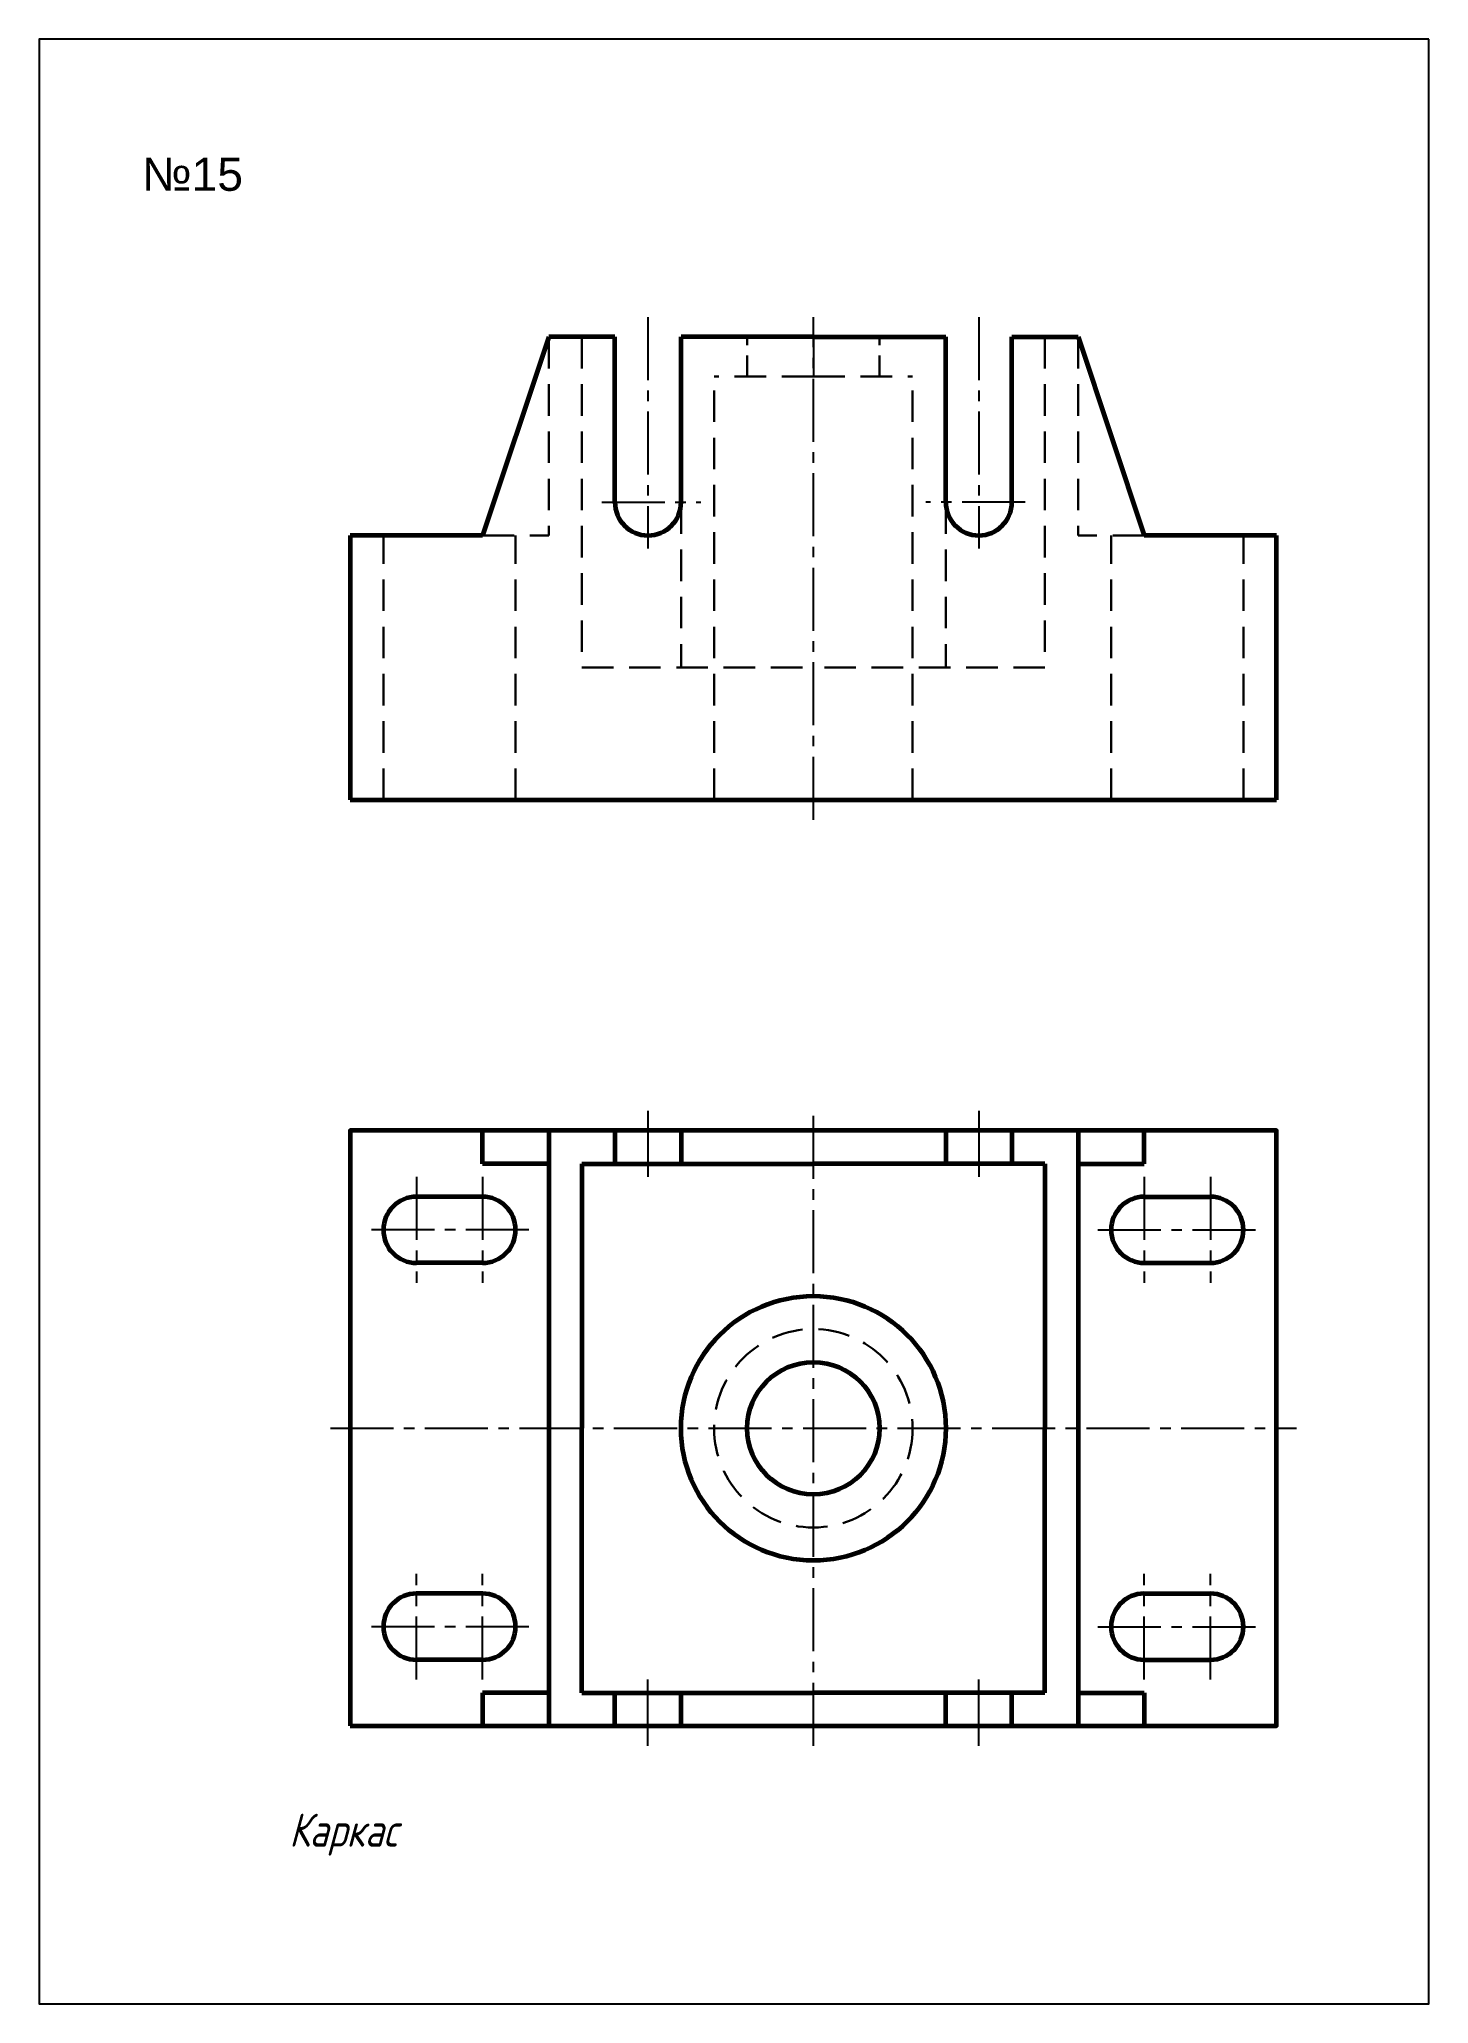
# Model space of a CAD drawing. Header units: millimetres. Extents: x 0 to 210, y 0 to 297.
import ezdxf

# ---------------------------------------------------------------- set-up
doc = ezdxf.new("R2010")
doc.units = ezdxf.units.MM
doc.header["$LTSCALE"] = 0.5
doc.linetypes.add('CENTER2', pattern=[28.575, 19.05, -3.175, 3.175, -3.175])
doc.linetypes.add('DASHED2', pattern=[9.525, 6.35, -3.175])
doc.layers.get('0').update_dxf_attribs({"linetype": 'CONTINUOUS'})
doc.layers.get('Defpoints').update_dxf_attribs({"linetype": 'CONTINUOUS'})
doc.styles.get("Standard").update_dxf_attribs({"font": 'isocpeur.ttf', "width": 0.8, "oblique": 15})
doc.styles.add('АРИАЛ-5(1)', font='ARIAL.TTF', dxfattribs={"height": 5})

msp = doc.modelspace()

# ---------------------------------------------------------------- linework, layer by layer
at = {"linetype": 'CENTER2'}
for p, q in [((92, 255), (92, 220)), ((117, 179), (117, 255)), ((142, 255), (142, 220)), ((85, 227), (100, 227)), ((149, 227), (134, 227)), ((117, 39), (117, 135)), ((57, 125), (57, 109)), ((67, 125), (67, 109)), ((167, 125), (167, 109)), ((177, 125), (177, 109)), ((74, 117), (49, 117)), ((160, 117), (185, 117)), ((44, 87), (190, 87)), ((57, 49), (57, 65)), ((67, 49), (67, 65)), ((167, 49), (167, 65)), ((177, 49), (177, 65)), ((74, 57), (49, 57)), ((160, 57), (185, 57))]:
    msp.add_line(p, q, dxfattribs=at)
at = {"color": 7, "lineweight": 60, "ltscale": 0.5}
for p, q in [((77, 252), (67, 222)), ((87, 252), (77, 252)), ((87, 252), (77, 252)), ((87, 227), (87, 252)), ((117, 252), (97, 252)), ((97, 227), (97, 252)), ((117, 252), (137, 252)), ((137, 227), (137, 252)), ((147, 252), (157, 252)), ((147, 227), (147, 252)), ((157, 252), (167, 222)), ((67, 222), (47, 222)), ((47, 222), (47, 182)), ((187, 222), (167, 222)), ((187, 182), (187, 222)), ((47, 182), (187, 182)), ((67, 127), (67, 132)), ((77, 132), (77, 42)), ((87, 132), (87, 127)), ((97, 132), (97, 127)), ((137, 132), (137, 127)), ((147, 132), (147, 127)), ((157, 132), (157, 42)), ((167, 127), (167, 132)), ((77, 127), (67, 127)), ((82, 127), (117, 127)), ((82, 127), (82, 87)), ((152, 127), (117, 127)), ((152, 127), (152, 87)), ((157, 127), (167, 127)), ((67, 122), (57, 122)), ((167, 122), (177, 122)), ((67, 112), (57, 112)), ((167, 112), (177, 112)), ((82, 47), (82, 87)), ((152, 47), (152, 87)), ((67, 62), (57, 62)), ((167, 62), (177, 62)), ((67, 52), (57, 52)), ((167, 52), (177, 52)), ((77, 47), (67, 47)), ((67, 47), (67, 42)), ((82, 47), (117, 47)), ((87, 42), (87, 47)), ((97, 42), (97, 47)), ((152, 47), (117, 47)), ((137, 42), (137, 47)), ((147, 42), (147, 47)), ((157, 47), (167, 47)), ((167, 47), (167, 42))]:
    msp.add_line(p, q, dxfattribs=at)
at = {"color": 7, "linetype": 'DASHED2', "lineweight": 30, "ltscale": 1.5}
for p, q in [((77, 252), (77, 222)), ((77, 252), (77, 227)), ((82, 252), (82, 202)), ((152, 252), (152, 202)), ((157, 252), (157, 222)), ((157, 252), (157, 227)), ((117, 246), (102, 246)), ((102, 182), (102, 246)), ((117, 246), (132, 246)), ((132, 182), (132, 246)), ((97, 227), (97, 202)), ((137, 227), (137, 202)), ((52, 182), (52, 222)), ((67, 222), (77, 222)), ((72, 182), (72, 222)), ((167, 222), (157, 222)), ((162, 182), (162, 222)), ((182, 182), (182, 222)), ((82, 202), (117, 202)), ((152, 202), (117, 202))]:
    msp.add_line(p, q, dxfattribs=at)
at = {"color": 7, "linetype": 'DASHED2', "lineweight": 30}
for p, q in [((107, 246), (107, 252)), ((127, 246), (127, 252))]:
    msp.add_line(p, q, dxfattribs=at)
at = {"linetype": 'Continuous', "lineweight": -3}
for p, q in [((117, 252), (117, 246)), ((92, 135), (92, 125)), ((142, 135), (142, 125)), ((92, 39), (92, 49)), ((142, 39), (142, 49)), ((187, 42), (182, 42))]:
    msp.add_line(p, q, dxfattribs=at)
at = {"color": 7, "lineweight": 60, "ltscale": 0.5}
msp.add_lwpolyline([(47, 42), (187, 42), (187, 132), (47, 132)], close=True, dxfattribs=at)
for radius in [20, 10]:
    msp.add_circle((117, 87), radius, dxfattribs=at)
at = {"color": 7, "linetype": 'DASHED2', "lineweight": 30, "ltscale": 1.5}
msp.add_circle((117, 87), 15, dxfattribs=at)
at = {"color": 7, "lineweight": 60, "ltscale": 0.5}
for centre, start, end in [((92, 227), 180, 0), ((142, 227), 180, 0), ((57, 117), 90, 270), ((67, 117), 270, 90), ((167, 117), 90, 270), ((177, 117), 270, 90), ((57, 57), 90, 270), ((67, 57), 270, 90), ((167, 57), 90, 270), ((177, 57), 270, 90)]:
    msp.add_arc(centre, 5, start, end, dxfattribs=at)
at = {"layer": 'Defpoints'}
msp.add_lwpolyline([(210, 297), (0, 297), (0, 0), (210, 0)], close=True, dxfattribs=at)

# ---------------------------------------------------------------- texts
at = {"color": 7, "linetype": 'Continuous', "lineweight": -3, "style": 'АРИАЛ-5(1)'}
msp.add_text('№15', height=5, dxfattribs=at).set_placement((15.53, 274.09))
at = {"oblique": 15, "width": 0.8}
msp.add_text('Каркас', height=5, dxfattribs=at).set_placement((37.76, 23.75))

doc.saveas('drawing.dxf')
